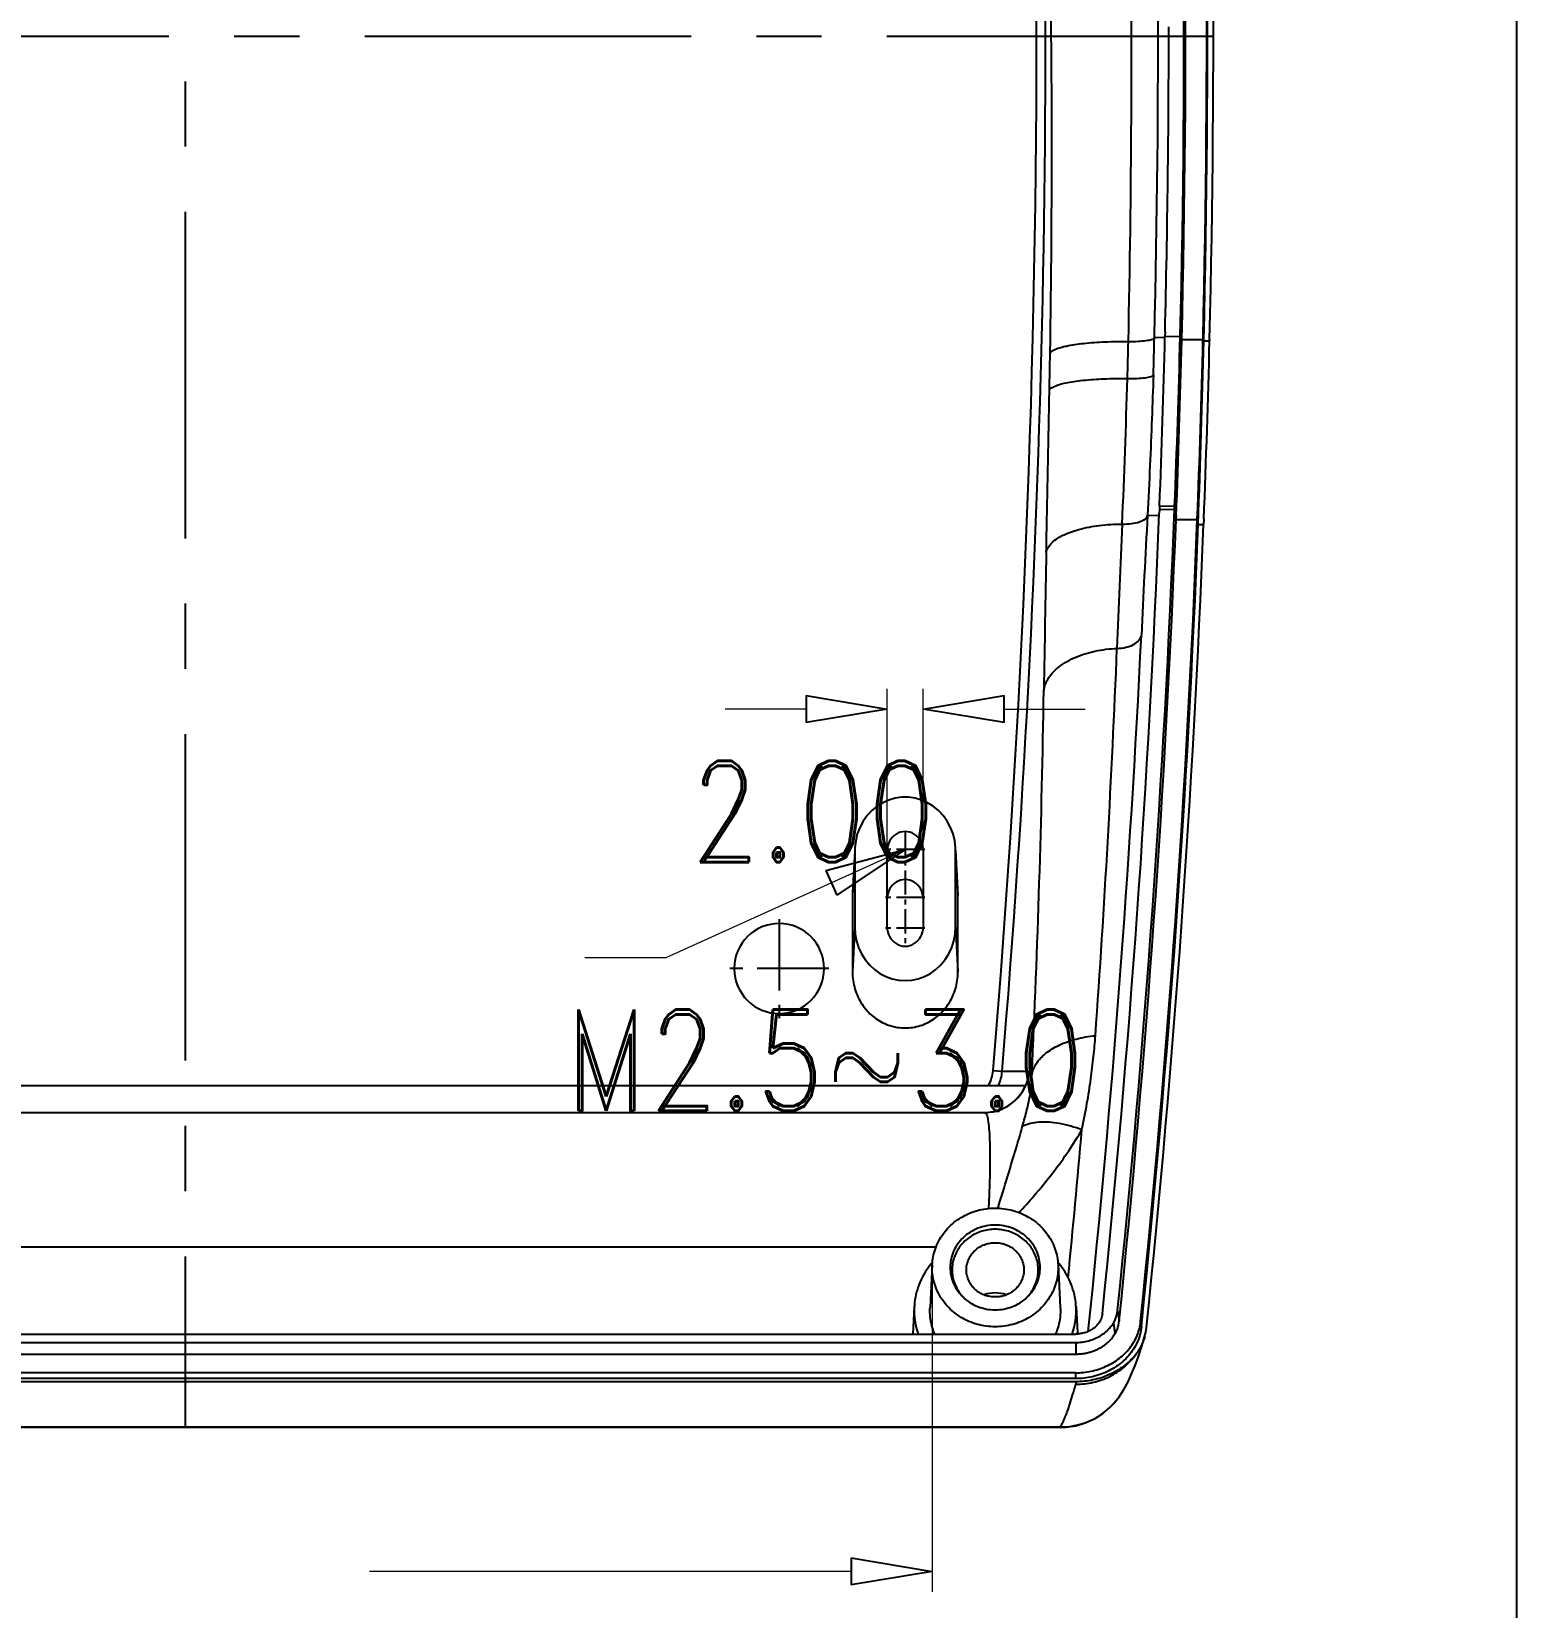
# Model space of a CAD drawing. Header units: millimetres. Extents: x -2947 to 97, y -3022 to 322.
# Drawn here: x -1226.9 to -1160.9, y -2319.8 to -2249.8 of the extents above; entities that cross this region are included whole.
import ezdxf
from ezdxf.enums import TextEntityAlignment as Align

# ---------------------------------------------------------------- set-up
doc = ezdxf.new("R2010")
doc.units = ezdxf.units.MM
doc.linetypes.add('CENTER', pattern=[50.8, 31.75, -6.35, 6.35, -6.35])
doc.layers.get('0').update_dxf_attribs({"linetype": 'CONTINUOUS'})
doc.layers.get('Defpoints').update_dxf_attribs({"linetype": 'CONTINUOUS'})
doc.layers.add('dim', color=3, linetype='CONTINUOUS', lineweight=9)
doc.styles.add('LongTou', font='romand.shx', dxfattribs={"width": 0.8, "bigfont": 'whgdtxt.shx'})

msp = doc.modelspace()

# ---------------------------------------------------------------- linework, layer by layer
at = {"color": 1, "linetype": 'CENTER', "ltscale": 0.456987}
for p, q in [((-1220.092, -2188.162), (-1220.092, -2311.84)), ((-1174.393, -2250.001), (-1265.79, -2250.001))]:
    msp.add_line(p, q, dxfattribs=at)
at = {"color": 7}
for p, q in [((-1176.547, -2263.406), (-1177.012, -2263.395)), ((-1176.54, -2263.134), (-1176.545, -2263.334)), ((-1176.545, -2263.334), (-1175.865, -2263.351)), ((-1175.865, -2263.351), (-1175.864, -2263.312)), ((-1175.865, -2263.351), (-1175.795, -2263.491)), ((-1175.864, -2263.312), (-1175.794, -2263.453)), ((-1175.795, -2263.491), (-1175.794, -2263.473)), ((-1175.794, -2263.473), (-1175.794, -2263.461)), ((-1175.794, -2263.473), (-1174.853, -2263.473)), ((-1174.853, -2263.473), (-1174.852, -2263.466)), ((-1174.852, -2263.466), (-1174.817, -2263.536)), ((-1174.559, -2263.473), (-1174.56, -2263.542)), ((-1174.817, -2263.536), (-1174.56, -2263.542)), ((-1176.792, -2271.043), (-1176.798, -2271.193)), ((-1176.791, -2271.013), (-1176.792, -2271.043)), ((-1176.785, -2270.869), (-1176.791, -2271.013)), ((-1176.791, -2271.013), (-1176.122, -2271.031)), ((-1176.785, -2270.869), (-1176.116, -2270.886)), ((-1176.122, -2271.031), (-1176.116, -2270.886)), ((-1176.122, -2271.031), (-1176.052, -2271.491)), ((-1176.116, -2270.886), (-1176.046, -2271.341)), ((-1176.804, -2271.321), (-1177.321, -2271.301)), ((-1176.052, -2271.472), (-1176.046, -2271.341)), ((-1176.052, -2271.472), (-1175.105, -2271.472)), ((-1176.052, -2271.472), (-1176.052, -2271.491)), ((-1175.105, -2271.472), (-1175.104, -2271.464)), ((-1175.104, -2271.464), (-1175.069, -2271.694)), ((-1175.069, -2271.694), (-1174.824, -2271.701)), ((-1174.815, -2271.471), (-1174.824, -2271.701)), ((-1189.577, -2284.419), (-1189.784, -2284.641)), ((-1189.343, -2284.227), (-1189.577, -2284.419)), ((-1189.089, -2284.069), (-1189.343, -2284.227)), ((-1188.816, -2283.949), (-1189.089, -2284.069)), ((-1188.531, -2283.867), (-1188.816, -2283.949)), ((-1188.239, -2283.826), (-1188.531, -2283.867)), ((-1187.944, -2283.826), (-1188.239, -2283.826)), ((-1187.652, -2283.867), (-1187.944, -2283.826)), ((-1187.367, -2283.949), (-1187.652, -2283.867)), ((-1187.095, -2284.069), (-1187.367, -2283.949)), ((-1186.84, -2284.227), (-1187.095, -2284.069)), ((-1186.606, -2284.419), (-1186.84, -2284.227)), ((-1186.399, -2284.641), (-1186.606, -2284.419)), ((-1190.108, -2285.163), (-1190.219, -2285.454)), ((-1189.962, -2284.891), (-1190.108, -2285.163)), ((-1189.784, -2284.641), (-1189.962, -2284.891)), ((-1186.221, -2284.891), (-1186.399, -2284.641)), ((-1186.075, -2285.163), (-1186.221, -2284.891)), ((-1185.964, -2285.454), (-1186.075, -2285.163)), ((-1190.292, -2285.757), (-1190.328, -2286.068)), ((-1190.219, -2285.454), (-1190.292, -2285.757)), ((-1188.831, -2285.874), (-1188.864, -2285.979)), ((-1188.784, -2285.774), (-1188.831, -2285.874)), ((-1188.726, -2285.682), (-1188.784, -2285.774)), ((-1188.657, -2285.598), (-1188.726, -2285.682)), ((-1188.579, -2285.525), (-1188.657, -2285.598)), ((-1188.492, -2285.463), (-1188.579, -2285.525)), ((-1188.398, -2285.414), (-1188.492, -2285.463)), ((-1188.299, -2285.379), (-1188.398, -2285.414)), ((-1188.196, -2285.357), (-1188.299, -2285.379)), ((-1188.092, -2285.35), (-1188.196, -2285.357)), ((-1187.987, -2285.357), (-1188.092, -2285.35)), ((-1187.884, -2285.379), (-1187.987, -2285.357)), ((-1187.785, -2285.414), (-1187.884, -2285.379)), ((-1187.692, -2285.463), (-1187.785, -2285.414)), ((-1187.604, -2285.525), (-1187.692, -2285.463)), ((-1187.526, -2285.598), (-1187.604, -2285.525)), ((-1187.457, -2285.682), (-1187.526, -2285.598)), ((-1187.399, -2285.774), (-1187.457, -2285.682)), ((-1187.352, -2285.874), (-1187.399, -2285.774)), ((-1187.319, -2285.979), (-1187.352, -2285.874)), ((-1185.891, -2285.757), (-1185.964, -2285.454)), ((-1185.855, -2286.068), (-1185.891, -2285.757)), ((-1190.332, -2286.199), (-1190.435, -2288.196)), ((-1190.335, -2286.199), (-1190.432, -2288.06)), ((-1190.328, -2286.068), (-1190.332, -2286.199)), ((-1190.332, -2286.199), (-1190.332, -2289.596)), ((-1188.885, -2286.088), (-1188.892, -2286.199)), ((-1188.892, -2289.596), (-1188.892, -2286.199)), ((-1188.864, -2285.979), (-1188.885, -2286.088)), ((-1187.298, -2286.088), (-1187.319, -2285.979)), ((-1187.292, -2286.199), (-1187.298, -2286.088)), ((-1187.292, -2286.199), (-1187.292, -2289.596)), ((-1185.852, -2286.199), (-1185.855, -2286.068)), ((-1185.852, -2286.199), (-1185.748, -2288.196)), ((-1185.852, -2289.596), (-1185.852, -2286.199)), ((-1185.751, -2288.06), (-1185.848, -2286.199)), ((-1188.784, -2287.913), (-1188.831, -2288.013)), ((-1188.726, -2287.821), (-1188.784, -2287.913)), ((-1188.657, -2287.737), (-1188.726, -2287.821)), ((-1188.579, -2287.664), (-1188.657, -2287.737)), ((-1188.492, -2287.602), (-1188.579, -2287.664)), ((-1188.398, -2287.553), (-1188.492, -2287.602)), ((-1188.299, -2287.517), (-1188.398, -2287.553)), ((-1188.196, -2287.496), (-1188.299, -2287.517)), ((-1188.092, -2287.488), (-1188.196, -2287.496)), ((-1187.987, -2287.496), (-1188.092, -2287.488)), ((-1187.884, -2287.517), (-1187.987, -2287.496)), ((-1187.785, -2287.553), (-1187.884, -2287.517)), ((-1187.692, -2287.602), (-1187.785, -2287.553)), ((-1187.604, -2287.664), (-1187.692, -2287.602)), ((-1187.526, -2287.737), (-1187.604, -2287.664)), ((-1187.457, -2287.821), (-1187.526, -2287.737)), ((-1187.399, -2287.913), (-1187.457, -2287.821)), ((-1187.352, -2288.013), (-1187.399, -2287.913)), ((-1190.432, -2288.06), (-1190.435, -2288.196)), ((-1190.435, -2288.196), (-1190.435, -2291.593)), ((-1188.885, -2288.227), (-1188.892, -2288.338)), ((-1188.864, -2288.118), (-1188.885, -2288.227)), ((-1188.831, -2288.013), (-1188.864, -2288.118)), ((-1187.319, -2288.118), (-1187.352, -2288.013)), ((-1187.298, -2288.227), (-1187.319, -2288.118)), ((-1187.292, -2288.338), (-1187.298, -2288.227)), ((-1185.748, -2288.196), (-1185.751, -2288.06)), ((-1185.748, -2291.593), (-1185.748, -2288.196)), ((-1190.332, -2289.596), (-1190.435, -2291.593)), ((-1190.332, -2289.596), (-1190.312, -2289.907)), ((-1190.312, -2289.907), (-1190.255, -2290.212)), ((-1188.892, -2289.596), (-1188.885, -2289.707)), ((-1188.885, -2289.707), (-1188.864, -2289.816)), ((-1188.864, -2289.816), (-1188.831, -2289.921)), ((-1188.831, -2289.921), (-1188.784, -2290.021)), ((-1188.784, -2290.021), (-1188.726, -2290.113)), ((-1187.457, -2290.113), (-1187.399, -2290.021)), ((-1187.399, -2290.021), (-1187.352, -2289.921)), ((-1187.352, -2289.921), (-1187.319, -2289.816)), ((-1187.319, -2289.816), (-1187.298, -2289.707)), ((-1187.298, -2289.707), (-1187.292, -2289.596)), ((-1185.928, -2290.212), (-1185.871, -2289.907)), ((-1185.871, -2289.907), (-1185.852, -2289.596)), ((-1185.852, -2289.596), (-1185.748, -2291.593)), ((-1190.255, -2290.212), (-1190.161, -2290.506)), ((-1190.161, -2290.506), (-1190.031, -2290.785)), ((-1190.031, -2290.785), (-1189.869, -2291.044)), ((-1188.726, -2290.113), (-1188.657, -2290.197)), ((-1188.657, -2290.197), (-1188.579, -2290.27)), ((-1188.579, -2290.27), (-1188.492, -2290.332)), ((-1188.492, -2290.332), (-1188.398, -2290.381)), ((-1188.398, -2290.381), (-1188.299, -2290.417)), ((-1188.299, -2290.417), (-1188.196, -2290.438)), ((-1188.196, -2290.438), (-1188.092, -2290.446)), ((-1188.092, -2290.446), (-1187.987, -2290.438)), ((-1187.987, -2290.438), (-1187.884, -2290.417)), ((-1187.884, -2290.417), (-1187.785, -2290.381)), ((-1187.785, -2290.381), (-1187.692, -2290.332)), ((-1187.692, -2290.332), (-1187.604, -2290.27)), ((-1187.604, -2290.27), (-1187.526, -2290.197)), ((-1187.526, -2290.197), (-1187.457, -2290.113)), ((-1186.314, -2291.044), (-1186.152, -2290.785)), ((-1186.152, -2290.785), (-1186.022, -2290.506)), ((-1186.022, -2290.506), (-1185.928, -2290.212)), ((-1189.869, -2291.044), (-1189.675, -2291.278)), ((-1189.675, -2291.278), (-1189.455, -2291.483)), ((-1189.455, -2291.483), (-1189.212, -2291.656)), ((-1186.972, -2291.656), (-1186.728, -2291.483)), ((-1186.728, -2291.483), (-1186.508, -2291.278)), ((-1186.508, -2291.278), (-1186.314, -2291.044)), ((-1189.212, -2291.656), (-1188.949, -2291.793)), ((-1188.949, -2291.793), (-1188.671, -2291.893)), ((-1188.671, -2291.893), (-1188.384, -2291.954)), ((-1188.384, -2291.954), (-1188.092, -2291.974)), ((-1188.092, -2291.974), (-1187.799, -2291.954)), ((-1187.799, -2291.954), (-1187.512, -2291.893)), ((-1187.512, -2291.893), (-1187.234, -2291.793)), ((-1187.234, -2291.793), (-1186.972, -2291.656)), ((-1184.18, -2295.973), (-1183.782, -2296.007)), ((-1183.782, -2296.007), (-1182.571, -2296.006)), ((-1257.441, -2296.64), (-1182.742, -2296.64)), ((-1255.621, -2297.84), (-1184.562, -2297.84)), ((-1253.474, -2303.81), (-1186.709, -2303.81)), ((-1186.888, -2304.597), (-1186.988, -2306.509)), ((-1186.092, -2304.726), (-1186.006, -2304.834)), ((-1182.092, -2304.726), (-1182.177, -2304.834)), ((-1181.295, -2304.597), (-1181.195, -2306.509)), ((-1187.687, -2306.477), (-1187.75, -2307.689)), ((-1180.496, -2306.477), (-1180.436, -2307.624)), ((-1178.651, -2306.648), (-1178.581, -2307.112)), ((-1178.829, -2307.191), (-1178.766, -2307.674)), ((-1177.626, -2307.137), (-1177.592, -2307.369)), ((-1259.671, -2307.689), (-1180.512, -2307.689)), ((-1259.671, -2308.062), (-1180.512, -2308.062)), ((-1180.512, -2308.062), (-1180.512, -2308.578)), ((-1177.725, -2308.682), (-1177.574, -2308.227)), ((-1177.574, -2308.227), (-1177.448, -2307.817)), ((-1259.671, -2308.578), (-1180.512, -2308.578)), ((-1177.874, -2309.09), (-1177.725, -2308.682)), ((-1180.527, -2309.412), (-1259.656, -2309.412)), ((-1180.527, -2309.67), (-1259.656, -2309.67)), ((-1180.527, -2309.412), (-1180.527, -2309.67)), ((-1178.186, -2309.809), (-1178.025, -2309.461)), ((-1178.025, -2309.461), (-1177.874, -2309.09)), ((-1180.516, -2309.807), (-1259.667, -2309.807)), ((-1178.576, -2310.472), (-1178.369, -2310.15)), ((-1178.369, -2310.15), (-1178.186, -2309.809)), ((-1179.31, -2311.22), (-1178.982, -2310.944)), ((-1178.982, -2310.944), (-1178.706, -2310.644)), ((-1178.706, -2310.644), (-1178.579, -2310.476)), ((-1178.579, -2310.476), (-1178.576, -2310.472)), ((-1258.991, -2311.815), (-1181.192, -2311.815)), ((-1181.206, -2311.84), (-1181.192, -2311.815)), ((-1180.929, -2311.828), (-1180.507, -2311.763)), ((-1180.507, -2311.763), (-1180.086, -2311.638)), ((-1180.086, -2311.638), (-1179.682, -2311.455)), ((-1179.682, -2311.455), (-1179.31, -2311.22)), ((-1181.204, -2311.84), (-1258.979, -2311.84)), ((-1181.206, -2311.84), (-1180.929, -2311.828)), ((-1181.206, -2311.84), (-1181.206, -2311.84))]:
    msp.add_line(p, q, dxfattribs=at)
at = {"color": 0, "linetype": 'ByBlock', "lineweight": -2}
for p, q in [((-1192.492, -2279.308), (-1188.892, -2279.908)), ((-1192.492, -2279.308), (-1192.492, -2280.508)), ((-1187.292, -2279.908), (-1183.692, -2279.308)), ((-1183.692, -2280.508), (-1183.692, -2279.308)), ((-1188.892, -2279.908), (-1192.492, -2280.508)), ((-1183.692, -2280.508), (-1187.292, -2279.908)), ((-1191.618, -2287.088), (-1188.092, -2286.15)), ((-1188.092, -2286.15), (-1191.123, -2288.181)), ((-1191.618, -2287.088), (-1191.123, -2288.181)), ((-1190.488, -2317.642), (-1186.888, -2318.242)), ((-1190.488, -2317.642), (-1190.488, -2318.842)), ((-1186.888, -2318.242), (-1190.488, -2318.842))]:
    msp.add_line(p, q, dxfattribs=at)
at = {"color": 1, "linetype": 'CENTER', "ltscale": 0.033972}
msp.add_line((-1188.092, -2285.35), (-1188.092, -2290.446), dxfattribs=at)
at = {"color": 1, "linetype": 'CENTER', "ltscale": 0.04}
for p, q in [((-1187.212, -2286.15), (-1188.972, -2286.15)), ((-1187.212, -2288.288), (-1188.972, -2288.288)), ((-1187.212, -2289.646), (-1188.972, -2289.646))]:
    msp.add_line(p, q, dxfattribs=at)
at = {"color": 1, "linetype": 'CENTER', "ltscale": 0.1}
for p, q in [((-1193.692, -2289.24), (-1193.692, -2293.64)), ((-1191.492, -2291.44), (-1195.892, -2291.44))]:
    msp.add_line(p, q, dxfattribs=at)
at = {"color": 7}
for centre, radius, start, end in [((-1734.393, -2249.721), 558.695, 358.60608, 6.04223), ((-1734.391, -2249.86), 558.763, 358.60526, 6.04223), ((-1734.381, -2249.84), 559.694, 358.60497, 6.03688), ((-1734.38, -2249.909), 559.728, 358.60497, 6.03696), ((-1734.375, -2249.84), 559.983, 358.60498, 6.02866), ((-1734.464, -2249.81), 557.617, 358.604, 5.07172), ((-1734.372, -2249.84), 552.122, 355.20697, 5.04963), ((-1734.372, -2249.84), 552.522, 355.20697, 2.81507), ((-1734.374, -2251.103), 556.343, 358.71665, 0.76085), ((-1734.628, -2254.986), 553.055, 359.05589, 1.09919), ((-1734.383, -2249.549), 558.009, 358.60501, 359.99757), ((-1391.766, -2258.157), 214.818, 358.16103, 358.60296), ((-1702.631, -2250.319), 526.248, 357.76201, 358.58273), ((-1669.763, -2250.688), 494.06, 357.65693, 358.5313), ((-1735.061, -2249.823), 560.374, 357.78681, 358.60421), ((-1736.365, -2254.957), 554.792, 358.88669, 359.05588), ((-1431.542, -2257.889), 253.435, 358.34446, 358.71704), ((-1716.476, -2250.126), 540.846, 357.75197, 358.58397), ((-1757.65, -2249.621), 582.999, 357.83015, 358.632277), ((-1702.384, -2250.574), 527.983, 357.73174, 358.59259), ((-1607.672, -2253.136), 429.629, 357.52611, 358.38939), ((-1734.148, -2249.307), 558.448, 354.10657, 357.77067), ((-1734.366, -2249.488), 557.99, 354.10657, 357.77068), ((100.406, -2328.171), 1280.097, 177.470721, 177.718377), ((-1734.125, -2249.766), 558.495, 354.10657, 357.77067), ((-1734.475, -2249.84), 559.788, 354.12525, 357.78536), ((-150.134, -2326.645), 1028.677, 176.915921, 177.212637), ((-1734.463, -2250.069), 559.812, 354.1252, 357.78619), ((-1734.372, -2249.839), 559.975, 354.10116, 357.76259), ((641.722, -2308.916), 1823.896, 178.869737, 179.062856), ((-1734.383, -2249.7), 557.44, 354.04097, 357.23192), ((-1735.516, -2254.821), 557.29, 355.92485, 357.69775), ((-1739.817, -2270.294), 557.957, 357.34051, 359.09722), ((-1193.692, -2291.44), 2, 180.5, 179.5), ((-1193.692, -2291.44), 2, 179.5, 180.5), ((-1184.563, -2295.842), 1.998, 270.03829, 355.27106), ((-1185.772, -2295.84), 1.598, 329.96002, 355.20616), ((-1185.773, -2295.84), 1.999, 336.40369, 355.20909), ((-1184.576, -2295.837), 2.003, 270.42686, 336.36745), ((-1734.221, -2250.404), 556.079, 354.34602, 355.02767), ((-1184.294, -2306.74), 3.422, 140.23465, 140.50323), ((-1184.288, -2306.746), 3.431, 139.11724, 140.23423), ((-1183.895, -2306.746), 3.431, 39.76581, 40.88276), ((-1183.889, -2306.74), 3.422, 39.49784, 39.76539), ((-1184.092, -2307.339), 1.479, 70.67638, 109.32431), ((-1184.481, -2306.642), 3.21, 177.05033, 199.03068), ((-1183.702, -2306.642), 3.21, 340.96932, 2.94965), ((-1179.682, -2307.149), 2.332, 343.35385, 354.0894), ((-1182.914, -2307.752), 2.481, 1.57026, 2.95771), ((-1151.39, -2307.493), 29.218, 184.54227, 184.75193), ((-1181.168, -2308.642), 3.173, 269.56593, 324.68426)]:
    msp.add_arc(centre, radius, start, end, dxfattribs=at)
for points, start_tangent, end_tangent in [([(-1178.171, -2263.564), (-1177.739, -2263.557), (-1177.372, -2263.523), (-1177.118, -2263.467), (-1177.012, -2263.395)], (0.999838, -0.018013), (0.316281, 0.948665)), ([(-1181.648, -2264.098), (-1181.433, -2263.921), (-1180.922, -2263.767), (-1180.161, -2263.65), (-1179.217, -2263.58), (-1178.171, -2263.564)], (0.308463, 0.951236), (0.999946, -0.010423)), ([(-1181.678, -2265.736), (-1181.462, -2265.56), (-1180.954, -2265.407), (-1180.196, -2265.292), (-1179.255, -2265.225), (-1178.213, -2265.211)], (0.310998, 0.95041), (0.99992, -0.012676)), ([(-1178.213, -2265.211), (-1177.783, -2265.208), (-1177.417, -2265.177), (-1177.164, -2265.122), (-1177.058, -2265.051)], (0.999691, -0.024877), (0.323615, 0.946189)), ([(-1177.058, -2265.051), (-1177.127, -2266.999), (-1177.212, -2269.078), (-1177.321, -2271.301)], (-0.032107, -0.999484), (-0.053377, -0.998574)), ([(-1181.819, -2272.938), (-1181.797, -2271.805), (-1181.774, -2270.644), (-1181.751, -2269.457), (-1181.727, -2268.243), (-1181.702, -2267.003), (-1181.678, -2265.736)], (0.019374, 0.999812), (0.019429, 0.999811)), ([(-1181.819, -2272.938), (-1181.604, -2272.545), (-1181.108, -2272.197), (-1180.373, -2271.923), (-1179.46, -2271.746), (-1178.444, -2271.68)], (0.163459, 0.98655), (0.999975, 0.007031)), ([(-1178.444, -2271.68), (-1178.029, -2271.659), (-1177.676, -2271.582), (-1177.43, -2271.457), (-1177.321, -2271.301)], (0.999765, -0.021671), (0.197146, 0.980374)), ([(-1178.676, -2277.208), (-1178.277, -2277.159), (-1177.939, -2277.033), (-1177.702, -2276.847), (-1177.594, -2276.621)], (0.999769, 0.021481), (0.158687, 0.987329)), ([(-1181.93, -2279.085), (-1181.716, -2278.521), (-1181.238, -2278.015), (-1180.533, -2277.608), (-1179.656, -2277.332), (-1178.676, -2277.208)], (0.126619, 0.991951), (0.999064, 0.043248)), ([(-1190.435, -2291.593), (-1190.408, -2291.974), (-1190.325, -2292.346), (-1190.19, -2292.701), (-1190.007, -2293.027), (-1189.782, -2293.317), (-1189.52, -2293.565), (-1189.231, -2293.767), (-1188.919, -2293.921), (-1188.594, -2294.023), (-1188.259, -2294.075), (-1187.923, -2294.075), (-1187.588, -2294.023), (-1187.263, -2293.921), (-1186.952, -2293.767), (-1186.663, -2293.565), (-1186.401, -2293.317), (-1186.176, -2293.027), (-1185.993, -2292.701), (-1185.858, -2292.346), (-1185.775, -2291.973), (-1185.748, -2291.593)], (0, -1), (0, 1)), ([(-1182.461, -2296.183), (-1182.265, -2295.675), (-1181.851, -2295.219), (-1181.248, -2294.844), (-1180.493, -2294.573), (-1179.635, -2294.425)], (0.156748, 0.987639), (0.995673, 0.092928)), ([(-1180.234, -2298.602), (-1180.011, -2297.437), (-1179.839, -2296.349), (-1179.716, -2295.341), (-1179.635, -2294.425)], (0.201666, 0.979454), (0.071064, 0.997472)), ([(-1182.872, -2298.44), (-1182.679, -2297.712), (-1182.549, -2297.113), (-1182.479, -2296.608), (-1182.461, -2296.183)], (0.266882, 0.963729), (-0.011075, 0.999939)), ([(-1182.571, -2296.006), (-1182.53, -2296.028), (-1182.493, -2296.088), (-1182.461, -2296.183)], (1, -0.000058), (0.257267, -0.96634)), ([(-1184.562, -2297.84), (-1184.476, -2297.928), (-1184.412, -2298.167), (-1184.366, -2298.541), (-1184.337, -2299.046), (-1184.324, -2299.68), (-1184.329, -2300.422), (-1184.352, -2301.297), (-1184.386, -2302.109)], (1, -0.000224), (-0.047566, -0.998868)), ([(-1183.969, -2302.097), (-1183.921, -2301.94), (-1183.475, -2300.474), (-1183.131, -2299.335), (-1182.872, -2298.44)], (0.290142, 0.956984), (0.266912, 0.963721)), ([(-1182.872, -2298.44), (-1182.151, -2298.26), (-1181.242, -2298.316), (-1180.234, -2298.602)], (0.898438, 0.439101), (0.933369, -0.358919)), ([(-1183.033, -2302.293), (-1182.371, -2301.548), (-1181.526, -2300.516), (-1180.817, -2299.536), (-1180.234, -2298.602)], (0.675518, 0.737343), (0.497242, 0.867612)), ([(-1186.888, -2304.597), (-1186.863, -2304.351), (-1186.778, -2303.983), (-1186.638, -2303.631), (-1186.447, -2303.3), (-1186.208, -2302.999), (-1185.925, -2302.733), (-1185.605, -2302.508), (-1185.255, -2302.327), (-1184.88, -2302.196), (-1184.49, -2302.116), (-1184.092, -2302.089)], (0.051969, 0.998649), (1, 0)), ([(-1184.092, -2302.089), (-1183.693, -2302.116), (-1183.303, -2302.196), (-1182.928, -2302.327), (-1182.578, -2302.508), (-1182.258, -2302.733), (-1181.975, -2302.999), (-1181.736, -2303.3), (-1181.545, -2303.631), (-1181.405, -2303.983), (-1181.32, -2304.351), (-1181.295, -2304.597)], (1, 0), (0.051969, -0.998649)), ([(-1182.092, -2304.726), (-1182.13, -2304.359), (-1182.244, -2304.005), (-1182.429, -2303.68), (-1182.677, -2303.394), (-1182.98, -2303.16), (-1183.326, -2302.986), (-1183.701, -2302.879), (-1184.092, -2302.842), (-1184.482, -2302.879), (-1184.857, -2302.986), (-1185.203, -2303.16), (-1185.506, -2303.394), (-1185.754, -2303.68), (-1185.939, -2304.005), (-1186.053, -2304.359), (-1186.092, -2304.726)], (0, 1), (0, -1)), ([(-1182.177, -2304.834), (-1182.201, -2304.554), (-1182.27, -2304.28), (-1182.383, -2304.02), (-1182.54, -2303.778), (-1182.734, -2303.563), (-1182.962, -2303.378), (-1183.218, -2303.229), (-1183.497, -2303.12), (-1183.79, -2303.053), (-1184.092, -2303.031), (-1184.393, -2303.053), (-1184.686, -2303.12), (-1184.965, -2303.229), (-1185.221, -2303.378), (-1185.449, -2303.563), (-1185.643, -2303.778), (-1185.8, -2304.02), (-1185.913, -2304.28), (-1185.982, -2304.554), (-1186.006, -2304.834)], (0.000001, 1), (-0.000003, -1)), ([(-1185.37, -2304.775), (-1185.352, -2304.624), (-1185.294, -2304.421), (-1185.2, -2304.231), (-1185.072, -2304.059), (-1184.914, -2303.91), (-1184.732, -2303.79), (-1184.529, -2303.701), (-1184.314, -2303.646), (-1184.092, -2303.628)], (0.051958, 0.998649), (1, 0)), ([(-1184.092, -2303.628), (-1183.869, -2303.646), (-1183.654, -2303.701), (-1183.452, -2303.79), (-1183.269, -2303.91), (-1183.111, -2304.059), (-1182.983, -2304.231), (-1182.889, -2304.421), (-1182.831, -2304.624), (-1182.813, -2304.775)], (1, 0), (0.051958, -0.998649)), ([(-1186.935, -2304.563), (-1187.206, -2304.942), (-1187.427, -2305.366), (-1187.582, -2305.814), (-1187.671, -2306.28), (-1187.687, -2306.477)], (-0.636035, -0.771661), (-0.051975, -0.998648)), ([(-1184.092, -2307.364), (-1184.49, -2307.337), (-1184.88, -2307.257), (-1185.255, -2307.125), (-1185.605, -2306.945), (-1185.925, -2306.72), (-1186.208, -2306.454), (-1186.447, -2306.152), (-1186.638, -2305.822), (-1186.778, -2305.469), (-1186.863, -2305.102), (-1186.892, -2304.726), (-1186.888, -2304.597)], (-1, 0), (0.051969, 0.998649)), ([(-1186.092, -2304.726), (-1186.053, -2305.094), (-1185.939, -2305.447), (-1185.754, -2305.773), (-1185.506, -2306.058), (-1185.41, -2306.143)], (0, -1), (0.771437, -0.636305)), ([(-1184.092, -2306.039), (-1184.314, -2306.021), (-1184.529, -2305.967), (-1184.732, -2305.878), (-1184.914, -2305.757), (-1185.072, -2305.609), (-1185.2, -2305.437), (-1185.294, -2305.246), (-1185.352, -2305.043), (-1185.372, -2304.834), (-1185.37, -2304.775)], (-1, 0), (0.051958, 0.998649)), ([(-1181.295, -2304.597), (-1181.292, -2304.726), (-1181.32, -2305.102), (-1181.405, -2305.469), (-1181.545, -2305.822), (-1181.736, -2306.152), (-1181.975, -2306.454), (-1182.258, -2306.72), (-1182.578, -2306.945), (-1182.928, -2307.125), (-1183.303, -2307.257), (-1183.693, -2307.337), (-1184.092, -2307.364)], (0.051969, -0.998649), (-1, 0)), ([(-1182.813, -2304.775), (-1182.812, -2304.834), (-1182.831, -2305.043), (-1182.889, -2305.246), (-1182.983, -2305.437), (-1183.111, -2305.609), (-1183.269, -2305.757), (-1183.452, -2305.878), (-1183.654, -2305.967), (-1183.869, -2306.021), (-1184.092, -2306.039)], (0.051958, -0.998649), (-1, 0)), ([(-1182.773, -2306.143), (-1182.677, -2306.058), (-1182.429, -2305.773), (-1182.244, -2305.447), (-1182.13, -2305.094), (-1182.092, -2304.726)], (0.771437, 0.636305), (0, 1)), ([(-1180.496, -2306.477), (-1180.512, -2306.28), (-1180.601, -2305.814), (-1180.756, -2305.366), (-1180.977, -2304.942), (-1181.248, -2304.563)], (-0.051975, 0.998648), (-0.636049, 0.771649)), ([(-1186.006, -2304.834), (-1185.982, -2305.113), (-1185.913, -2305.387), (-1185.8, -2305.648), (-1185.643, -2305.889), (-1185.449, -2306.105)], (-0.000003, -1), (0.725697, -0.688015)), ([(-1182.734, -2306.105), (-1182.54, -2305.889), (-1182.383, -2305.648), (-1182.27, -2305.387), (-1182.201, -2305.113), (-1182.177, -2304.834)], (0.7257, 0.688012), (0.000001, 1)), ([(-1185.41, -2306.143), (-1185.203, -2306.293), (-1184.857, -2306.467), (-1184.482, -2306.574), (-1184.092, -2306.61), (-1183.701, -2306.574), (-1183.326, -2306.467), (-1182.98, -2306.293), (-1182.773, -2306.143)], (0.771437, -0.636305), (0.771437, 0.636305)), ([(-1186.769, -2307.691), (-1186.874, -2307.413), (-1186.962, -2307.032), (-1186.991, -2306.643), (-1186.988, -2306.509)], (-0.403465, 0.914995), (0.051969, 0.998649)), ([(-1181.195, -2306.509), (-1181.192, -2306.643), (-1181.221, -2307.032), (-1181.309, -2307.413), (-1181.414, -2307.691)], (0.051969, -0.998649), (-0.403465, -0.914995)), ([(-1179.325, -2306.782), (-1179.346, -2306.902), (-1179.384, -2307.019), (-1179.438, -2307.13)], (-0.102678, -0.994715), (-0.49433, -0.869274)), ([(-1178.829, -2307.191), (-1178.744, -2307.018), (-1178.684, -2306.836), (-1178.651, -2306.648)], (0.498948, 0.866632), (0.102678, 0.994715)), ([(-1180.527, -2309.412), (-1180.173, -2309.393), (-1179.825, -2309.338), (-1179.489, -2309.248), (-1179.167, -2309.122), (-1178.863, -2308.964), (-1178.582, -2308.773), (-1178.329, -2308.554), (-1178.11, -2308.308), (-1177.927, -2308.04), (-1177.784, -2307.753), (-1177.682, -2307.45), (-1177.626, -2307.137)], (1, 0), (0.102354, 0.994748)), ([(-1177.592, -2307.369), (-1177.656, -2307.714), (-1177.774, -2308.047), (-1177.944, -2308.361), (-1178.162, -2308.651), (-1178.42, -2308.911), (-1178.717, -2309.137), (-1179.043, -2309.326), (-1179.394, -2309.476), (-1179.762, -2309.583), (-1180.142, -2309.648), (-1180.527, -2309.67)], (-0.102567, -0.994726), (-1, 0.000003)), ([(-1179.438, -2307.13), (-1179.539, -2307.269), (-1179.665, -2307.393), (-1179.81, -2307.497), (-1179.973, -2307.58), (-1180.147, -2307.64), (-1180.328, -2307.677), (-1180.512, -2307.689)], (-0.519826, -0.854272), (-1, 0)), ([(-1180.512, -2308.062), (-1180.22, -2308.043), (-1179.933, -2307.985), (-1179.661, -2307.891), (-1179.407, -2307.761), (-1179.181, -2307.599), (-1178.986, -2307.407), (-1178.829, -2307.191)], (1, 0), (0.515528, 0.856873)), ([(-1178.766, -2307.674), (-1178.678, -2307.495), (-1178.616, -2307.306), (-1178.581, -2307.112)], (0.499251, 0.866457), (0.102678, 0.994715)), ([(-1180.512, -2308.578), (-1180.328, -2308.571), (-1180.141, -2308.548), (-1179.959, -2308.511), (-1179.79, -2308.462), (-1179.634, -2308.403), (-1179.49, -2308.336), (-1179.353, -2308.258), (-1179.22, -2308.168), (-1179.09, -2308.063), (-1178.967, -2307.942), (-1178.857, -2307.811), (-1178.766, -2307.674)], (1, 0), (0.515238, 0.857047)), ([(-1177.448, -2307.817), (-1177.472, -2307.893), (-1177.569, -2308.138), (-1177.694, -2308.373), (-1177.846, -2308.597)], (-0.286216, -0.958165), (-0.603106, -0.797661)), ([(-1177.846, -2308.597), (-1178.096, -2308.873), (-1178.379, -2309.115), (-1178.688, -2309.321), (-1179.019, -2309.492), (-1179.372, -2309.628), (-1179.743, -2309.727), (-1180.127, -2309.787), (-1180.516, -2309.807)], (-0.621828, -0.783154), (-1, 0)), ([(-1180.507, -2309.914), (-1179.73, -2309.831), (-1178.999, -2309.572), (-1178.358, -2309.153), (-1177.846, -2308.597)], (0.999945, -0.010461), (0.580585, 0.8142)), ([(-1181.192, -2311.815), (-1181.127, -2311.703), (-1181.056, -2311.559), (-1180.973, -2311.367), (-1180.878, -2311.117), (-1180.77, -2310.8), (-1180.647, -2310.405), (-1180.507, -2309.914)], (0.543676, 0.839295), (0.264259, 0.964452))]:
    msp.add_spline(points, degree=3, dxfattribs=dict(at, start_tangent=start_tangent, end_tangent=end_tangent))
at = {"layer": 'Defpoints'}
msp.add_line((-1160.919, -2056.462), (-1160.919, -2423.54), dxfattribs=at)
at = {"layer": 'Defpoints', "color": 0}
for p in [(-1188.892, -2279.908), (-1188.892, -2286.199), (-1187.292, -2286.199), (-1186.888, -2304.597), (-1186.888, -2318.242)]:
    msp.add_point(p, dxfattribs=at)
at = {"layer": 'dim', "color": 131, "lineweight": 5}
for p, q in [((-1188.892, -2286.199), (-1188.892, -2279.009)), ((-1187.292, -2286.199), (-1187.292, -2279.009)), ((-1186.888, -2304.597), (-1186.888, -2319.142))]:
    msp.add_line(p, q, dxfattribs=at)
at = {"layer": 'dim', "lineweight": 5}
for p, q in [((-1192.492, -2279.908), (-1196.092, -2279.908)), ((-1183.692, -2279.908), (-1180.092, -2279.908)), ((-1190.488, -2318.242), (-1211.901, -2318.242))]:
    msp.add_line(p, q, dxfattribs=at)
at = {"layer": 'dim'}
for p, q in [((-1188.092, -2286.15), (-1198.728, -2290.967)), ((-1198.728, -2290.967), (-1202.328, -2290.967))]:
    msp.add_line(p, q, dxfattribs=at)

# ---------------------------------------------------------------- texts
at = {"layer": 'dim', "color": 122, "style": 'LongTou', "text_generation_flag": 6, "width": 0.8}
msp.add_text('2.00', height=4.5, rotation=180, dxfattribs=at).set_placement((-1197.668, -2282.208), align=Align.TOP_LEFT)
at = {"layer": 'dim', "color": 42, "style": 'LongTou', "text_generation_flag": 6, "width": 0.8}
msp.add_text('M2.5~3.0', height=4.5, rotation=180, dxfattribs=at).set_placement((-1203.228, -2293.267), align=Align.TOP_LEFT)

doc.saveas('drawing.dxf')
